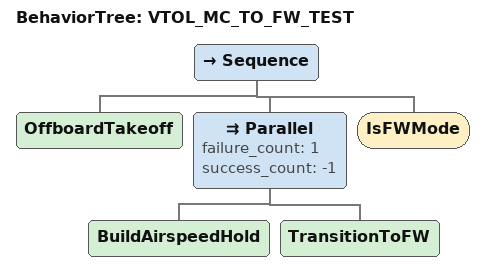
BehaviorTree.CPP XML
<?xml version="1.0" encoding="UTF-8"?>
<root BTCPP_format="4">
  <BehaviorTree ID="VTOL_MC_TO_FW_TEST">
    <Sequence>
      <OffboardTakeoff/>
      <Parallel failure_count="1"
                success_count="-1">
        <BuildAirspeedHold/>
        <TransitionToFW/>
      </Parallel>
      <IsFWMode/>
    </Sequence>
  </BehaviorTree>

</root>
